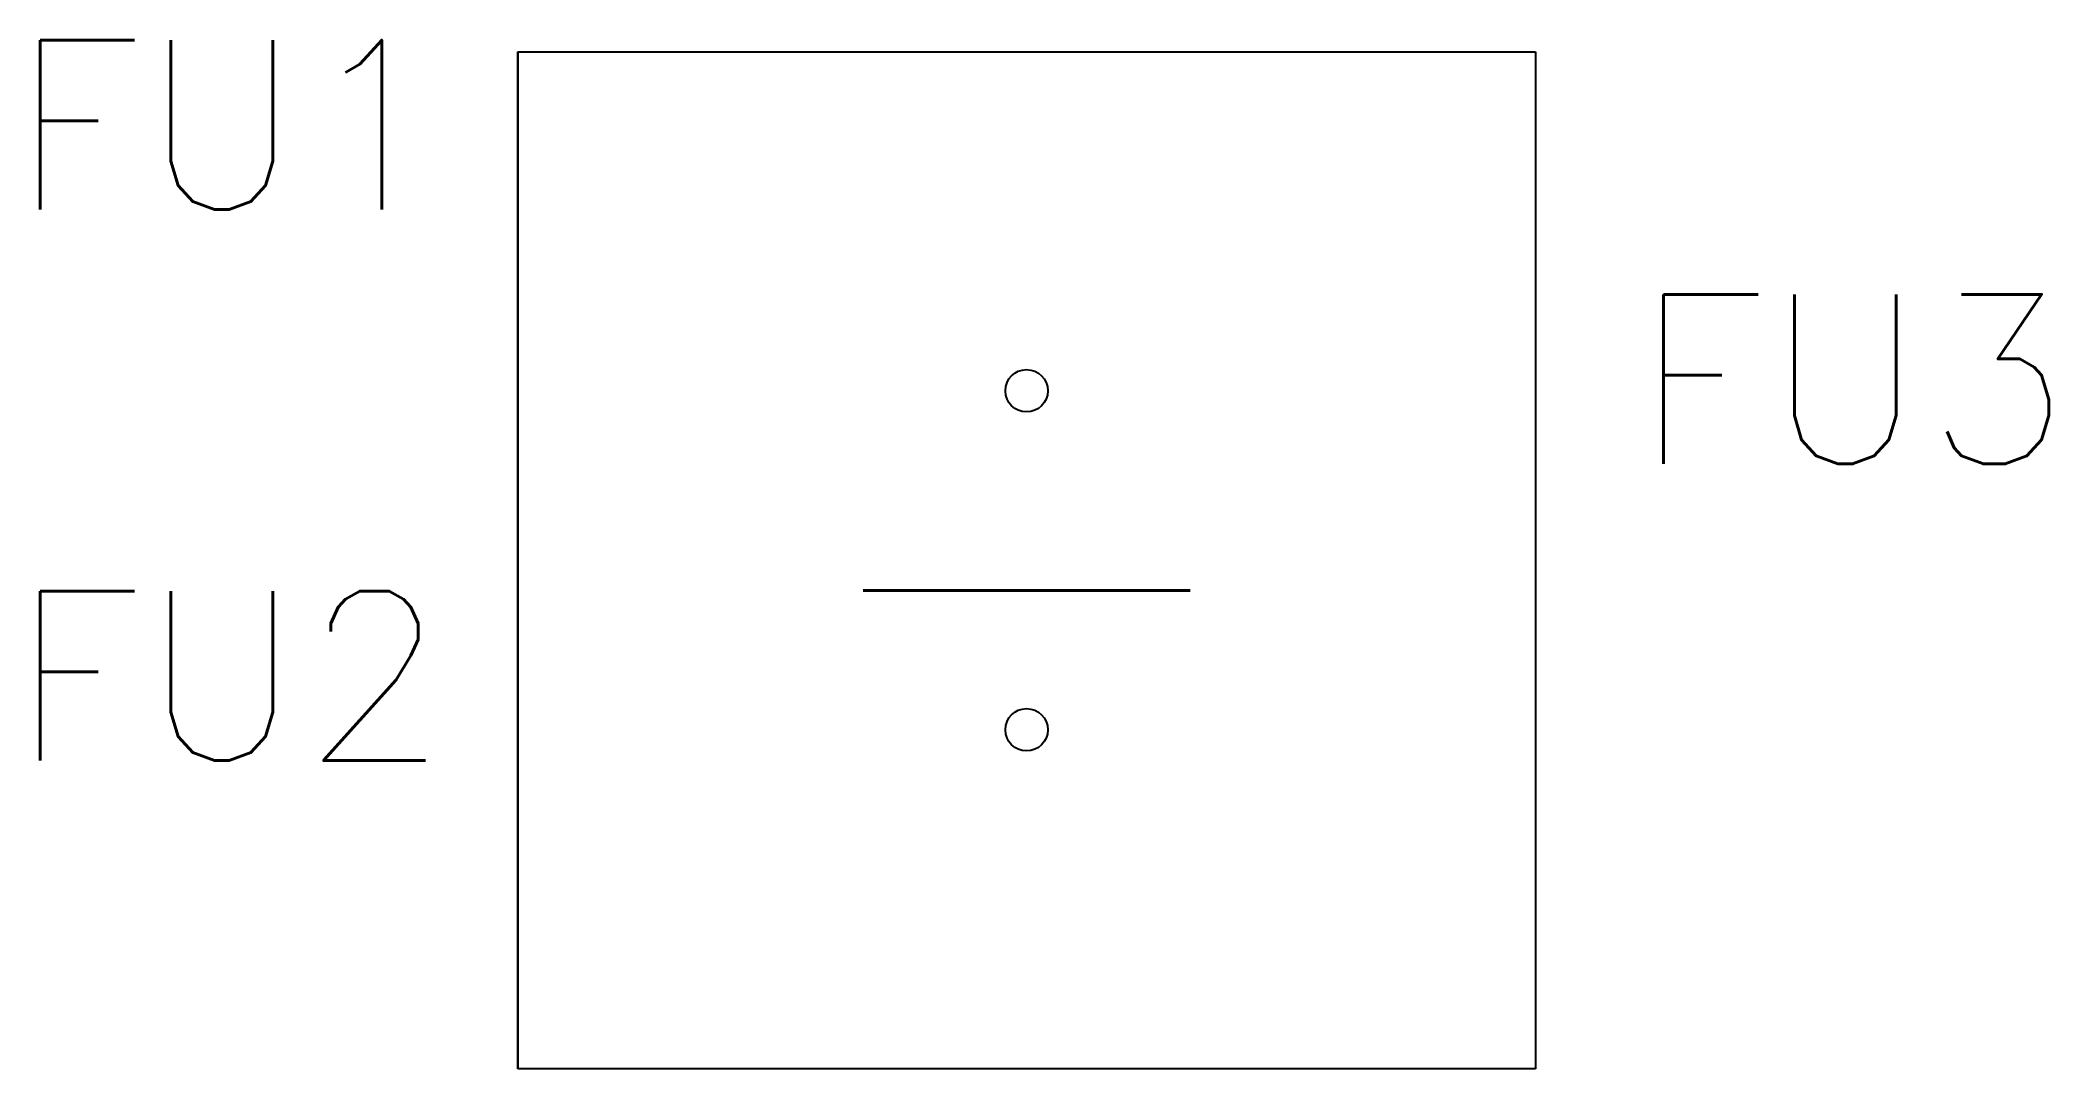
# Model space of a CAD drawing. Extents: x 144.4 to 168.1, y 220 to 232.1.
import ezdxf
from ezdxf.enums import TextEntityAlignment as Align

# ---------------------------------------------------------------- set-up
doc = ezdxf.new("R2010")
doc.units = 0
doc.header["$LTSCALE"] = 5
doc.layers.get('0').update_dxf_attribs({"linetype": 'CONTINUOUS'})
doc.styles.get("Standard").update_dxf_attribs({"font": 'simplex'})

msp = doc.modelspace()

# ---------------------------------------------------------------- linework, layer by layer
at = {"color": 0}
for p, q in [((150, 220), (150, 232)), ((150, 232), (150, 220)), ((150, 232), (162, 232)), ((162, 232), (162, 220)), ((162, 220), (150, 220))]:
    msp.add_line(p, q, dxfattribs=at)
for centre in [(156, 228), (156, 224)]:
    msp.add_circle(centre, 0.25, dxfattribs=at)

# ---------------------------------------------------------------- texts
msp.add_text('-', height=5, dxfattribs=at).set_placement((156, 226), align=Align.MIDDLE)
for tag, p in [('FU1', (149.168, 230.137)), ('FU2', (149.168, 223.637))]:
    msp.add_attdef(tag, text='', height=2, dxfattribs=at).set_placement(p, align=Align.RIGHT)
msp.add_attdef('FU3', (163.168, 227.137), '', height=2, dxfattribs=at)

doc.saveas('drawing.dxf')
